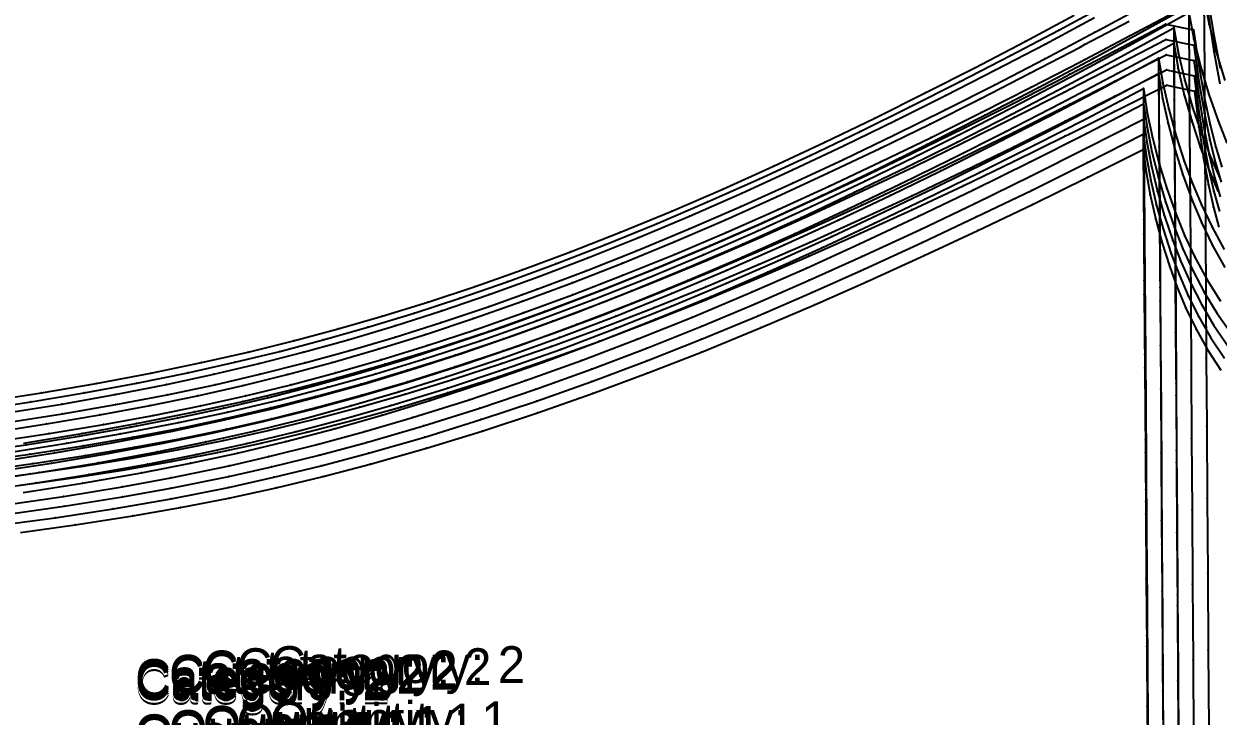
# Model space of a CAD drawing. Extents: x -2408 to 1029, y -526 to 2095.
# Drawn here: x -1262.1 to -938.1, y -124.4 to 63.3 of the extents above; entities that cross this region are included whole.
import ezdxf

# ---------------------------------------------------------------- set-up
doc = ezdxf.new("R2010")
doc.units = 0

# ---------------------------------------------------------------- blocks, each defined once
blk = doc.blocks.new(' -30')
at = {"layer": '1'}
blk.add_lwpolyline([(-676.024616, 34.856611), (-661.314608, 36.891858), (-647.73373, 39.013629), (-634.618693, 41.313902), (-622.054452, 43.773436), (-610.235324, 46.333426), (-597.778394, 49.290983), (-584.887961, 52.627896), (-572.395202, 56.125452), (-559.642552, 59.954086), (-545.987416, 64.330685), (-532.589774, 68.890903), (-518.615396, 73.918122), (-504.249876, 79.363666), (-489.991702, 85.034812), (-475.766604, 90.941433), (-461.660249, 97.023845), (-447.62343, 103.265755), (-433.69553, 109.618851), (-419.77388, 116.139322), (-405.932087, 122.801675), (-392.146842, 129.580763), (-390.802422, 130.251331), (-378.68246, 136.296392), (-364.514656, 143.430233), (-356.98101, 141.824617), (-355.813594, 132.158505), (-354.538157, 123.666169), (-353.201786, 116.346954), (-351.861105, 110.329195), (-350.407926, 104.948884)], dxfattribs=at)
at = {"layer": '14'}
blk.add_lwpolyline([(-675.471564, 22.118793), (-660.609476, 24.159982), (-645.002984, 26.59209), (-632.040361, 28.870024), (-618.994058, 31.429211), (-606.136099, 34.235833), (-593.3364, 37.308565), (-580.596146, 40.635717), (-565.388059, 44.947653), (-550.269397, 49.588903), (-535.242259, 54.539254), (-520.308726, 59.778498), (-505.470879, 65.286427), (-490.7308, 71.042832), (-474.568546, 77.664324), (-460.112135, 83.839427), (-446.026688, 90.057063), (-430.345265, 97.187455), (-415.793775, 103.983871), (-400.978791, 111.071587), (-385.918886, 118.450422), (-370.919876, 126.005058), (-370.919876, 126.005058), (-370.132305, 119.932578), (-369.008736, 113.665561), (-367.522874, 107.021066), (-365.852607, 100.79781), (-363.738332, 94.121499), (-361.694949, 88.56182), (-359.312063, 82.89658), (-356.565087, 77.207748), (-353.429419, 71.577262), (-349.88047, 66.087087)], dxfattribs=at)
at = {"layer": '2'}
for p in [(-364.514656, 143.430233), (-356.98101, 141.824617), (-370.919876, 126.005058), (-370.919876, 126.005058)]:
    blk.add_point(p, dxfattribs=at)
at = {"layer": '3'}
for p in [(-378.68246, 136.296392), (-390.802422, 130.251331), (-355.813594, 132.158505), (-392.146842, 129.580763), (-370.919876, 126.005058), (-354.538157, 123.666169), (-405.932087, 122.801675), (-370.132305, 119.932578), (-385.918886, 118.450422), (-419.77388, 116.139322), (-369.008736, 113.665561), (-353.201786, 116.346954), (-400.978791, 111.071587), (-351.861105, 110.329195), (-433.69553, 109.618851), (-367.522874, 107.021066), (-415.793775, 103.983871), (-447.62343, 103.265755), (-370.756079, 103.088818), (-365.852607, 100.79781), (-461.660249, 97.023845), (-430.345265, 97.187455), (-363.738332, 94.121499), (-475.766604, 90.941433), (-446.026688, 90.057063), (-361.694949, 88.56182), (-489.991702, 85.034812), (-370.638723, 86.669902), (-460.112135, 83.839427), (-359.312063, 82.89658), (-504.249876, 79.363666), (-474.568546, 77.664324), (-356.565087, 77.207748), (-518.615396, 73.918122), (-353.429419, 71.577262), (-532.589774, 68.890903), (-490.7308, 71.042832), (-505.470879, 65.286427), (-370.496264, 66.738919), (-545.987416, 64.330685), (-559.642552, 59.954086), (-520.308726, 59.778498), (-572.395202, 56.125452), (-584.887961, 52.627896), (-535.242259, 54.539254), (-597.778394, 49.290983), (-550.269397, 49.588903), (-610.235324, 46.333426), (-622.054452, 43.773436), (-565.388059, 44.947653), (-370.332467, 43.822679), (-647.73373, 39.013629), (-634.618693, 41.313902), (-580.596146, 40.635717), (-661.314608, 36.891858), (-593.3364, 37.308565), (-606.136099, 34.235833), (-618.994058, 31.429211), (-645.002984, 26.59209), (-632.040361, 28.870024), (-370.213274, 27.146873), (-660.609476, 24.159982), (-370.087388, 9.5345), (-369.955922, -8.858333)]:
    blk.add_point(p, dxfattribs=at)
at = {"layer": '4'}
for p in [(-390.802422, 130.251331), (-370.919876, 126.005058)]:
    blk.add_point(p, dxfattribs=at)
at = {"layer": '8'}
blk.add_lwpolyline([(-370.919876, 126.005058), (-370.756079, 103.088818), (-370.638723, 86.669902), (-370.496264, 66.738919), (-370.332467, 43.822679), (-370.213274, 27.146873), (-370.087388, 9.5345), (-369.955922, -8.858333), (-369.819995, -27.875516)], dxfattribs=at)
at = {"layer": '1'}
blk.add_text('Category: 2', height=10, dxfattribs=at).set_placement((-644.384551, -24.548169))
blk = doc.blocks.new(' -31')
at = {"layer": '1'}
blk.add_lwpolyline([(-688.241489, 35.351758), (-672.874118, 37.354307), (-658.468537, 39.464737), (-645.214121, 41.644479), (-632.510085, 43.973698), (-620.400673, 46.43457), (-608.301416, 49.144526), (-595.756809, 52.219389), (-583.534909, 55.471688), (-571.11932, 59.030402), (-558.278265, 62.97157), (-545.019892, 67.306577), (-531.588984, 71.960832), (-518.003416, 76.928326), (-503.539016, 82.494044), (-489.594421, 88.118787), (-475.309889, 94.128442), (-461.476315, 100.167717), (-447.343879, 106.527108), (-433.683553, 112.829695), (-419.677773, 119.462578), (-406.012484, 126.11227), (-392.135179, 133.010393), (-390.83889, 133.663855), (-378.611059, 139.827766), (-364.639015, 146.936512), (-357.084465, 145.364552), (-355.841744, 135.652981), (-354.486199, 127.056629), (-353.116739, 119.8533), (-351.757173, 113.92772), (-350.272996, 108.545644)], dxfattribs=at)
at = {"layer": '14'}
blk.add_lwpolyline([(-683.339155, 23.164388), (-666.059555, 25.49067), (-650.337391, 27.900912), (-634.66883, 30.630669), (-619.06957, 33.72281), (-606.807475, 36.444065), (-593.927928, 39.578198), (-581.10966, 42.970502), (-565.810232, 47.365252), (-550.602756, 52.09394), (-535.489224, 57.135943), (-520.471683, 62.470621), (-505.552179, 68.077333), (-490.732706, 73.935456), (-475.405904, 80.282053), (-460.859362, 86.555563), (-446.676638, 92.878075), (-430.877138, 100.134538), (-416.207626, 107.055986), (-401.264591, 114.278516), (-386.066335, 121.802178), (-370.919876, 129.51025), (-370.919876, 129.51025), (-370.072064, 123.31556), (-368.87779, 116.930465), (-367.308876, 110.168406), (-365.553172, 103.842255), (-363.338386, 97.063903), (-361.203538, 91.426568), (-358.719196, 85.689988), (-355.860612, 79.93868), (-352.603039, 74.25716), (-348.921728, 68.729945)], dxfattribs=at)
at = {"layer": '2'}
for p in [(-364.639015, 146.936512), (-357.084465, 145.364552), (-370.919876, 129.51025), (-370.919876, 129.51025)]:
    blk.add_point(p, dxfattribs=at)
at = {"layer": '3'}
for p in [(-378.611059, 139.827766), (-392.135179, 133.010393), (-390.83889, 133.663855), (-355.841744, 135.652981), (-370.919876, 129.51025), (-354.486199, 127.056629), (-406.012484, 126.11227), (-370.072064, 123.31556), (-386.066335, 121.802178), (-419.677773, 119.462578), (-368.87779, 116.930465), (-353.116739, 119.8533), (-401.264591, 114.278516), (-351.757173, 113.92772), (-433.683553, 112.829695), (-367.308876, 110.168406), (-416.207626, 107.055986), (-447.343879, 106.527108), (-370.756079, 106.405556), (-365.553172, 103.842255), (-461.476315, 100.167717), (-430.877138, 100.134538), (-475.309889, 94.128442), (-363.338386, 97.063903), (-446.676638, 92.878075), (-361.203538, 91.426568), (-489.594421, 88.118787), (-370.638723, 89.851615), (-460.859362, 86.555563), (-358.719196, 85.689988), (-503.539016, 82.494044), (-475.405904, 80.282053), (-355.860612, 79.93868), (-518.003416, 76.928326), (-531.588984, 71.960832), (-490.732706, 73.935456), (-352.603039, 74.25716), (-505.552179, 68.077333), (-370.496264, 69.75673), (-545.019892, 67.306577), (-558.278265, 62.97157), (-520.471683, 62.470621), (-571.11932, 59.030402), (-583.534909, 55.471688), (-535.489224, 57.135943), (-595.756809, 52.219389), (-550.602756, 52.09394), (-608.301416, 49.144526), (-620.400673, 46.43457), (-565.810232, 47.365252), (-370.332467, 46.652038), (-632.510085, 43.973698), (-581.10966, 42.970502), (-658.468537, 39.464737), (-645.214121, 41.644479), (-593.927928, 39.578198), (-672.874118, 37.354307), (-606.807475, 36.444065), (-619.06957, 33.72281), (-634.66883, 30.630669), (-370.213274, 29.839083), (-650.337391, 27.900912), (-666.059555, 25.49067), (-370.087387, 12.081875), (-369.955922, -6.462212), (-369.819994, -25.635782)]:
    blk.add_point(p, dxfattribs=at)
at = {"layer": '4'}
for p in [(-390.83889, 133.663855), (-370.919876, 129.51025)]:
    blk.add_point(p, dxfattribs=at)
at = {"layer": '8'}
blk.add_lwpolyline([(-370.919876, 129.51025), (-370.756079, 106.405556), (-370.638723, 89.851615), (-370.496264, 69.75673), (-370.332467, 46.652038), (-370.213274, 29.839083), (-370.087387, 12.081875), (-369.955922, -6.462212), (-369.819994, -25.635782), (-369.68072, -45.281497)], dxfattribs=at)
at = {"layer": '1'}
blk.add_text('Category: 2', height=10, dxfattribs=at).set_placement((-644.39712, -24.590238))
blk = doc.blocks.new(' -32')
at = {"layer": '1'}
blk.add_lwpolyline([(-687.061092, 37.519807), (-672.116943, 39.54803), (-657.91088, 41.705219), (-644.578628, 43.966261), (-631.801552, 46.375782), (-619.611718, 48.920751), (-607.446518, 51.716097), (-595.338465, 54.750814), (-583.040317, 58.088273), (-570.559604, 61.733393), (-557.652634, 65.76626), (-544.564452, 70.11707), (-530.828759, 74.953653), (-517.178206, 80.025327), (-503.017907, 85.55567), (-489.058726, 91.264393), (-475.015828, 97.249475), (-461.221683, 103.345133), (-447.333083, 109.66663), (-433.666013, 116.042641), (-419.712448, 122.723979), (-406.17957, 129.37934), (-392.453364, 136.272274), (-390.870285, 137.078514), (-378.679064, 143.287197), (-364.759598, 150.443287), (-357.185555, 148.904104), (-355.882199, 139.260729), (-354.477339, 130.713632), (-353.039532, 123.397508), (-351.587486, 117.262716), (-350.071792, 111.926151)], dxfattribs=at)
at = {"layer": '14'}
blk.add_lwpolyline([(-680.726148, 25.539978), (-663.656502, 27.958207), (-647.842614, 30.499035), (-634.70809, 32.865834), (-619.013128, 36.043738), (-607.476452, 38.647271), (-594.517205, 41.843171), (-581.621039, 45.301049), (-566.230527, 49.779142), (-550.934455, 54.59586), (-535.734816, 59.730128), (-520.633603, 65.16087), (-505.632757, 70.86703), (-490.734287, 76.827523), (-476.239158, 82.893471), (-461.603412, 89.26565), (-447.324221, 95.6935), (-431.407385, 103.076789), (-416.62043, 110.124162), (-401.549799, 117.482612), (-386.213562, 125.152409), (-370.919876, 133.015451), (-370.919876, 133.015451), (-370.012664, 126.711097), (-368.749598, 120.220198), (-367.100644, 113.352948), (-365.26326, 106.934887), (-362.953077, 100.065581), (-360.731972, 94.359212), (-358.152487, 88.55942), (-355.189828, 82.753037), (-351.819198, 77.026897), (-348.015802, 71.467831)], dxfattribs=at)
at = {"layer": '2'}
for p in [(-364.759598, 150.443287), (-357.185555, 148.904104), (-370.919876, 133.015451), (-370.919876, 133.015451)]:
    blk.add_point(p, dxfattribs=at)
at = {"layer": '3'}
for p in [(-378.679064, 143.287197), (-392.453364, 136.272274), (-390.870285, 137.078514), (-355.882199, 139.260729), (-370.919876, 133.015451), (-354.477339, 130.713632), (-406.17957, 129.37934), (-370.012664, 126.711097), (-386.213562, 125.152409), (-353.039532, 123.397508), (-419.712448, 122.723979), (-368.749598, 120.220198), (-401.549799, 117.482612), (-351.587486, 117.262716), (-433.666013, 116.042641), (-367.100644, 113.352948), (-447.333083, 109.66663), (-416.62043, 110.124162), (-370.756079, 109.722301), (-365.26326, 106.934887), (-461.221683, 103.345133), (-431.407385, 103.076789), (-475.015828, 97.249475), (-362.953077, 100.065581), (-447.324221, 95.6935), (-360.731972, 94.359212), (-489.058726, 91.264393), (-370.638723, 93.033338), (-461.603412, 89.26565), (-358.152487, 88.55942), (-503.017907, 85.55567), (-476.239158, 82.893471), (-355.189828, 82.753037), (-517.178206, 80.025327), (-530.828759, 74.953653), (-490.734287, 76.827523), (-351.819198, 77.026897), (-370.496264, 72.774551), (-544.564452, 70.11707), (-505.632757, 70.86703), (-557.652634, 65.76626), (-520.633603, 65.16087), (-570.559604, 61.733393), (-535.734816, 59.730128), (-583.040317, 58.088273), (-595.338465, 54.750814), (-550.934455, 54.59586), (-619.611718, 48.920751), (-607.446518, 51.716097), (-566.230527, 49.779142), (-370.332467, 49.481394), (-631.801552, 46.375782), (-644.578628, 43.966261), (-581.621039, 45.301049), (-672.116943, 39.54803), (-657.91088, 41.705219), (-594.517205, 41.843171), (-619.013128, 36.043738), (-607.476452, 38.647271), (-634.70809, 32.865834), (-370.213274, 32.531306), (-647.842614, 30.499035), (-663.656502, 27.958207), (-370.087387, 14.629262), (-369.955922, -4.066078), (-369.819994, -23.396054)]:
    blk.add_point(p, dxfattribs=at)
at = {"layer": '4'}
for p in [(-390.870285, 137.078514), (-370.919876, 133.015451)]:
    blk.add_point(p, dxfattribs=at)
at = {"layer": '8'}
blk.add_lwpolyline([(-370.919876, 133.015451), (-370.756079, 109.722301), (-370.638723, 93.033338), (-370.496264, 72.774551), (-370.332467, 49.481394), (-370.213274, 32.531306), (-370.087387, 14.629262), (-369.955922, -4.066078), (-369.819994, -23.396054), (-369.680719, -43.202007)], dxfattribs=at)
at = {"layer": '1'}
blk.add_text('Category: 2', height=10, dxfattribs=at).set_placement((-644.409082, -24.633162))
blk = doc.blocks.new(' -33')
at = {"layer": '1'}
blk.add_lwpolyline([(-688.058011, 39.409742), (-672.984152, 41.507452), (-658.502196, 43.759267), (-645.056283, 46.089461), (-632.170985, 48.566989), (-620.007763, 51.150111), (-607.741509, 54.014428), (-595.534549, 57.123302), (-583.230149, 60.514038), (-570.649944, 64.242368), (-557.641759, 68.365583), (-544.549955, 72.778648), (-531.202428, 77.538106), (-517.4466, 82.708618), (-503.095543, 88.379851), (-489.032884, 94.199712), (-474.8871, 100.300494), (-460.99375, 106.512616), (-446.964518, 112.973024), (-433.201537, 119.469382), (-419.543742, 126.084789), (-405.916761, 132.861154), (-392.393434, 139.725211), (-390.906105, 140.490484), (-378.96188, 146.636029), (-364.873428, 153.952684), (-357.281685, 152.447815), (-355.877421, 142.591462), (-354.387772, 133.932651), (-352.92332, 126.760614), (-351.45677, 120.743399), (-349.870425, 115.295784)], dxfattribs=at)
at = {"layer": '14'}
blk.add_lwpolyline([(-680.74212, 27.580925), (-663.876106, 30.042186), (-647.962978, 32.663981), (-634.747091, 35.100126), (-618.95668, 38.364669), (-608.14232, 40.845801), (-595.103506, 44.10397), (-582.129641, 47.627901), (-569.221834, 51.405151), (-553.821217, 56.254717), (-538.519217, 61.429652), (-523.317783, 66.908446), (-508.218813, 72.669604), (-493.224223, 78.691627), (-477.067449, 85.499), (-462.343587, 91.96999), (-447.968813, 98.503574), (-431.935518, 106.01436), (-417.03181, 113.188497), (-401.834179, 120.683918), (-386.360439, 128.501127), (-370.919876, 136.520653), (-370.919876, 136.520653), (-369.947965, 130.080859), (-368.608562, 123.459629), (-366.869608, 116.463157), (-364.939355, 109.932532), (-362.519619, 102.952273), (-360.198585, 97.162103), (-357.508017, 91.286058), (-354.422913, 85.413877), (-350.918266, 79.635286), (-346.969071, 74.040017)], dxfattribs=at)
at = {"layer": '2'}
for p in [(-364.873428, 153.952684), (-357.281685, 152.447815), (-370.919876, 136.520653), (-370.919876, 136.520653)]:
    blk.add_point(p, dxfattribs=at)
at = {"layer": '3'}
for p in [(-378.96188, 146.636029), (-355.877421, 142.591462), (-392.393434, 139.725211), (-390.906105, 140.490484), (-370.919876, 136.520653), (-405.916761, 132.861154), (-354.387772, 133.932651), (-369.947965, 130.080859), (-386.360439, 128.501127), (-352.92332, 126.760614), (-419.543742, 126.084789), (-368.608562, 123.459629), (-401.834179, 120.683918), (-351.45677, 120.743399), (-433.201537, 119.469382), (-366.869608, 116.463157), (-446.964518, 112.973024), (-417.03181, 113.188497), (-370.756079, 113.03905), (-364.939355, 109.932532), (-460.99375, 106.512616), (-431.935518, 106.01436), (-362.519619, 102.952273), (-474.8871, 100.300494), (-447.968813, 98.503574), (-489.032884, 94.199712), (-370.638723, 96.215062), (-360.198585, 97.162103), (-462.343587, 91.96999), (-357.508017, 91.286058), (-503.095543, 88.379851), (-477.067449, 85.499), (-354.422913, 85.413877), (-517.4466, 82.708618), (-493.224223, 78.691627), (-350.918266, 79.635286), (-531.202428, 77.538106), (-370.496264, 75.792367), (-544.549955, 72.778648), (-508.218813, 72.669604), (-557.641759, 68.365583), (-523.317783, 66.908446), (-570.649944, 64.242368), (-583.230149, 60.514038), (-538.519217, 61.429652), (-595.534549, 57.123302), (-553.821217, 56.254717), (-607.741509, 54.014428), (-370.332467, 52.310766), (-620.007763, 51.150111), (-569.221834, 51.405151), (-645.056283, 46.089461), (-632.170985, 48.566989), (-582.129641, 47.627901), (-658.502196, 43.759267), (-595.103506, 44.10397), (-672.984152, 41.507452), (-608.14232, 40.845801), (-618.95668, 38.364669), (-647.962978, 32.663981), (-634.747091, 35.100126), (-370.213274, 35.223545), (-663.876106, 30.042186), (-370.087388, 17.176667), (-369.955922, -1.669943), (-369.819994, -21.156306)]:
    blk.add_point(p, dxfattribs=at)
at = {"layer": '4'}
for p in [(-390.906105, 140.490484), (-370.919876, 136.520653)]:
    blk.add_point(p, dxfattribs=at)
at = {"layer": '8'}
blk.add_lwpolyline([(-370.919876, 136.520653), (-370.756079, 113.03905), (-370.638723, 96.215062), (-370.496264, 75.792367), (-370.332467, 52.310766), (-370.213274, 35.223545), (-370.087388, 17.176667), (-369.955922, -1.669943), (-369.819994, -21.156306), (-369.680719, -41.122498)], dxfattribs=at)
at = {"layer": '1'}
for s, p in [('Category: 2', (-644.419332, -24.670074)), ('Quantity: 1', (-644.419332, -39.670074))]:
    blk.add_text(s, height=10, dxfattribs=at).set_placement(p)
blk = doc.blocks.new(' -34')
at = {"layer": '1'}
blk.add_lwpolyline([(-689.061283, 41.291958), (-674.105752, 43.422285), (-659.62922, 45.71826), (-645.777713, 48.161941), (-632.879312, 50.683046), (-620.526528, 53.34566), (-608.559507, 56.178183), (-596.322923, 59.334018), (-583.664313, 62.868079), (-570.968438, 66.680441), (-557.973808, 70.851188), (-544.579684, 75.423785), (-531.136709, 80.281024), (-517.437705, 85.496865), (-503.358029, 91.127086), (-489.259223, 97.026766), (-475.359296, 103.084513), (-461.251953, 109.458036), (-447.505071, 115.855713), (-433.589012, 122.491352), (-419.515113, 129.376464), (-406.287612, 136.019324), (-392.345661, 143.168329), (-390.926094, 143.90667), (-378.723521, 150.253435), (-364.980469, 157.468653), (-357.375031, 155.99617), (-355.926032, 146.275756), (-354.357518, 137.481274), (-352.833739, 130.24567), (-351.29973, 124.126287), (-349.698151, 118.764082)], dxfattribs=at)
at = {"layer": '14'}
blk.add_lwpolyline([(-674.795507, 30.484158), (-658.751686, 32.99127), (-642.75822, 35.800843), (-629.481244, 38.407265), (-616.708335, 41.181575), (-603.550495, 44.334539), (-590.458868, 47.764701), (-577.43449, 51.459374), (-564.478472, 55.405854), (-549.022958, 60.456148), (-533.669256, 65.828829), (-518.41922, 71.501959), (-503.274723, 77.453593), (-488.237584, 83.661805), (-472.930461, 90.271615), (-458.208238, 96.881158), (-443.902586, 103.511585), (-430.238781, 110.016357), (-415.409392, 117.250966), (-400.365549, 124.76696), (-386.507069, 131.848329), (-370.919876, 140.025854), (-370.919876, 140.025854), (-369.884149, 133.463221), (-368.470373, 126.723981), (-366.644495, 119.610702), (-364.625197, 112.978538), (-362.101102, 105.89844), (-359.685416, 100.033105), (-356.890165, 94.088954), (-353.690237, 88.158366), (-350.060528, 82.333735)], dxfattribs=at)
at = {"layer": '2'}
for p in [(-364.980469, 157.468653), (-357.375031, 155.99617), (-370.919876, 140.025854), (-370.919876, 140.025854)]:
    blk.add_point(p, dxfattribs=at)
at = {"layer": '3'}
for p in [(-378.723521, 150.253435), (-355.926032, 146.275756), (-392.345661, 143.168329), (-390.926094, 143.90667), (-370.919876, 140.025854), (-354.357518, 137.481274), (-406.287612, 136.019324), (-369.884149, 133.463221), (-386.507069, 131.848329), (-352.833739, 130.24567), (-419.515113, 129.376464), (-368.470373, 126.723981), (-400.365549, 124.76696), (-351.29973, 124.126287), (-433.589012, 122.491352), (-415.409392, 117.250966), (-366.644495, 119.610702), (-447.505071, 115.855713), (-370.756079, 116.355794), (-364.625197, 112.978538), (-461.251953, 109.458036), (-430.238781, 110.016357), (-362.101102, 105.89844), (-475.359296, 103.084513), (-443.902586, 103.511585), (-370.638723, 99.396786), (-359.685416, 100.033105), (-489.259223, 97.026766), (-458.208238, 96.881158), (-356.890165, 94.088954), (-503.358029, 91.127086), (-472.930461, 90.271615), (-353.690237, 88.158366), (-517.437705, 85.496865), (-488.237584, 83.661805), (-531.136709, 80.281024), (-370.496264, 78.810182), (-544.579684, 75.423785), (-503.274723, 77.453593), (-518.41922, 71.501959), (-557.973808, 70.851188), (-570.968438, 66.680441), (-533.669256, 65.828829), (-583.664313, 62.868079), (-596.322923, 59.334018), (-549.022958, 60.456148), (-608.559507, 56.178183), (-564.478472, 55.405854), (-370.332467, 55.140123), (-620.526528, 53.34566), (-632.879312, 50.683046), (-577.43449, 51.459374), (-659.62922, 45.71826), (-645.777713, 48.161941), (-590.458868, 47.764701), (-674.105752, 43.422285), (-603.550495, 44.334539), (-616.708335, 41.181575), (-642.75822, 35.800843), (-629.481244, 38.407265), (-370.213274, 37.915768), (-658.751686, 32.99127), (-370.087388, 19.724055), (-369.955922, 0.726193), (-369.819994, -18.916558)]:
    blk.add_point(p, dxfattribs=at)
at = {"layer": '4'}
for p in [(-390.926094, 143.90667), (-370.919876, 140.025854)]:
    blk.add_point(p, dxfattribs=at)
at = {"layer": '8'}
blk.add_lwpolyline([(-370.919876, 140.025854), (-370.756079, 116.355794), (-370.638723, 99.396786), (-370.496264, 78.810182), (-370.332467, 55.140123), (-370.213274, 37.915768), (-370.087388, 19.724055), (-369.955922, 0.726193), (-369.819994, -18.916558), (-369.68072, -39.042988)], dxfattribs=at)
at = {"layer": '1'}
for s, p in [('Category: 2', (-644.430513, -24.70312)), ('Quantity: 1', (-644.430513, -39.70312))]:
    blk.add_text(s, height=10, dxfattribs=at).set_placement(p)
blk = doc.blocks.new(' -35')
at = {"layer": '1'}
for points in [[(-686.941813, 43.601738), (-671.865551, 45.850678), (-657.130644, 48.297054), (-643.688057, 50.768291), (-630.808531, 53.380863), (-618.597528, 56.107448), (-606.343089, 59.106725), (-594.150498, 62.350238), (-581.865899, 65.87505), (-569.305157, 69.739492), (-556.319261, 74.001766), (-543.263134, 78.549689), (-529.942888, 83.449916), (-516.217333, 88.7648), (-502.209445, 94.456726), (-488.179553, 100.416713), (-474.144754, 106.622948), (-460.28628, 112.970342), (-446.333704, 119.546646), (-432.60707, 126.174757), (-419.04123, 132.89374), (-405.452447, 139.799506), (-392.117332, 146.712859), (-390.960236, 147.320728), (-378.76651, 153.726704), (-365.090904, 160.976944)], [(-357.468872, 159.538155), (-355.912966, 149.594261), (-354.269004, 140.746066)]]:
    blk.add_lwpolyline(points, dxfattribs=at)
at = {"layer": '14'}
blk.add_lwpolyline([(-694.02828, 29.812778), (-675.383928, 32.46391), (-661.088222, 34.736757), (-645.188805, 37.54849), (-631.98864, 40.146953), (-618.253106, 43.141924), (-605.175108, 46.295802), (-592.163526, 49.724858), (-579.219302, 53.416632), (-563.77658, 58.175978), (-548.434041, 63.274114), (-533.193411, 68.689485), (-518.056413, 74.400537), (-503.024772, 80.385715), (-488.100212, 86.623464), (-474.195772, 92.686575), (-459.557823, 99.31077), (-445.309824, 105.967816), (-431.671956, 112.51318), (-416.825997, 119.815463), (-401.69156, 127.439487), (-386.286586, 135.38551), (-370.919876, 143.531055), (-370.919876, 143.531055), (-369.819187, 136.845427), (-368.329869, 129.988249), (-366.415843, 122.758463), (-364.306365, 116.025239), (-361.676709, 108.846065), (-359.165385, 102.906408), (-356.264455, 96.895232), (-352.948725, 90.907598)], dxfattribs=at)
at = {"layer": '2'}
blk.add_point((-370.919876, 143.531055), dxfattribs=at)
blk.add_point((-370.919876, 143.531055), dxfattribs=at)
at = {"layer": '3'}
for p in [(-378.76651, 153.726704), (-355.912966, 149.594261), (-392.117332, 146.712859), (-390.960236, 147.320728), (-370.919876, 143.531055), (-405.452447, 139.799506), (-369.819187, 136.845427), (-419.04123, 132.89374), (-386.286586, 135.38551), (-368.329869, 129.988249), (-401.69156, 127.439487), (-432.60707, 126.174757), (-366.415843, 122.758463), (-446.333704, 119.546646), (-416.825997, 119.815463), (-370.756079, 119.672544), (-364.306365, 116.025239), (-460.28628, 112.970342), (-431.671956, 112.51318), (-361.676709, 108.846065), (-474.144754, 106.622948), (-445.309824, 105.967816), (-370.638723, 102.57851), (-359.165385, 102.906408), (-488.179553, 100.416713), (-459.557823, 99.31077), (-502.209445, 94.456726), (-356.264455, 96.895232), (-474.195772, 92.686575), (-516.217333, 88.7648), (-488.100212, 86.623464), (-529.942888, 83.449916), (-370.496264, 81.828005), (-543.263134, 78.549689), (-503.024772, 80.385715), (-556.319261, 74.001766), (-518.056413, 74.400537), (-569.305157, 69.739492), (-533.193411, 68.689485), (-581.865899, 65.87505), (-594.150498, 62.350238), (-548.434041, 63.274114), (-606.343089, 59.106725), (-618.597528, 56.107448), (-563.77658, 58.175978), (-370.332467, 57.969495), (-630.808531, 53.380863), (-579.219302, 53.416632), (-643.688057, 50.768291), (-592.163526, 49.724858), (-671.865551, 45.850678), (-657.130644, 48.297054), (-605.175108, 46.295802), (-618.253106, 43.141924), (-631.98864, 40.146953), (-370.213274, 40.607992), (-645.188805, 37.54849), (-675.383928, 32.46391), (-661.088222, 34.736757), (-370.087388, 22.271444), (-369.955922, 3.122329), (-369.819994, -16.676809)]:
    blk.add_point(p, dxfattribs=at)
at = {"layer": '4'}
for p in [(-390.960236, 147.320728), (-370.919876, 143.531055)]:
    blk.add_point(p, dxfattribs=at)
at = {"layer": '8'}
blk.add_lwpolyline([(-370.919876, 143.531055), (-370.756079, 119.672544), (-370.638723, 102.57851), (-370.496264, 81.828005), (-370.332467, 57.969495), (-370.213274, 40.607992), (-370.087388, 22.271444), (-369.955922, 3.122329), (-369.819994, -16.676809), (-369.680719, -36.963495)], dxfattribs=at)
at = {"layer": '1'}
for s, p in [('Category: 2', (-639.360597, -24.736837)), ('Quantity: 1', (-639.360597, -39.736837))]:
    blk.add_text(s, height=10, dxfattribs=at).set_placement(p)
blk = doc.blocks.new(' -36')
at = {"layer": '1'}
for points in [[(-687.53168, 45.539962), (-672.577526, 47.823738), (-658.109437, 50.274977), (-644.503984, 52.820949), (-631.617099, 55.475503), (-619.277974, 58.266585), (-607.323256, 61.225881), (-595.105699, 64.51081), (-582.469311, 68.177957), (-569.797773, 72.122623), (-556.830461, 76.427339), (-543.466717, 81.136803), (-530.056785, 86.130274), (-516.393139, 91.484118), (-502.351802, 97.255059), (-488.464219, 103.219376), (-474.604413, 109.410967), (-460.554517, 115.911572), (-446.393485, 122.658199), (-433.005288, 129.189794), (-419.339839, 136.022211), (-405.833662, 142.950939), (-392.245206, 150.065821), (-390.989456, 150.732384), (-378.938937, 157.128914)], [(-357.565651, 163.081093), (-355.962648, 153.25609), (-354.249564, 144.340943)]]:
    blk.add_lwpolyline(points, dxfattribs=at)
at = {"layer": '14'}
blk.add_lwpolyline([(-691.445156, 32.156361), (-674.659417, 34.643384), (-658.618954, 37.291733), (-642.631277, 40.239295), (-629.361259, 42.959054), (-616.339856, 45.903108), (-603.194802, 49.173805), (-590.118263, 52.721145), (-577.1112, 56.532401), (-564.174593, 60.59484), (-548.744982, 65.78342), (-533.419826, 71.293401), (-518.200822, 77.102777), (-503.08961, 83.189565), (-488.087851, 89.531772), (-472.528164, 96.408935), (-457.85029, 103.151155), (-443.592725, 109.908076), (-429.978973, 116.531658), (-415.208119, 123.893163), (-400.227883, 131.535832), (-386.431792, 138.732045), (-370.919876, 147.036257), (-370.919876, 147.036257), (-369.753093, 140.2275), (-368.187085, 133.252479), (-366.183708, 125.906491), (-363.982942, 119.072709), (-361.83905, 113.277054), (-359.327094, 107.295201), (-356.421811, 101.224918), (-353.097934, 95.163975)], dxfattribs=at)
at = {"layer": '2'}
blk.add_point((-370.919876, 147.036257), dxfattribs=at)
blk.add_point((-370.919876, 147.036257), dxfattribs=at)
at = {"layer": '3'}
for p in [(-355.962648, 153.25609), (-392.245206, 150.065821), (-390.989456, 150.732384), (-370.919876, 147.036257), (-405.833662, 142.950939), (-369.753093, 140.2275), (-386.431792, 138.732045), (-419.339839, 136.022211), (-368.187085, 133.252479), (-400.227883, 131.535832), (-433.005288, 129.189794), (-415.208119, 123.893163), (-366.183708, 125.906491), (-446.393485, 122.658199), (-370.756079, 122.989288), (-363.982942, 119.072709), (-460.554517, 115.911572), (-429.978973, 116.531658), (-361.83905, 113.277054), (-474.604413, 109.410967), (-443.592725, 109.908076), (-359.327094, 107.295201), (-370.638723, 105.760234), (-488.464219, 103.219376), (-457.85029, 103.151155), (-356.421811, 101.224918), (-502.351802, 97.255059), (-472.528164, 96.408935), (-516.393139, 91.484118), (-488.087851, 89.531772), (-530.056785, 86.130274), (-370.496264, 84.845821), (-543.466717, 81.136803), (-503.08961, 83.189565), (-556.830461, 76.427339), (-518.200822, 77.102777), (-569.797773, 72.122623), (-533.419826, 71.293401), (-582.469311, 68.177957), (-370.389204, 69.128442), (-548.744982, 65.78342), (-595.105699, 64.51081), (-607.323256, 61.225881), (-564.174593, 60.59484), (-631.617099, 55.475503), (-619.277974, 58.266585), (-577.1112, 56.532401), (-644.503984, 52.820949), (-590.118263, 52.721145), (-370.273777, 52.182625), (-658.109437, 50.274977), (-603.194802, 49.173805), (-672.577526, 47.823738), (-616.339856, 45.903108), (-629.361259, 42.959054), (-642.631277, 40.239295), (-658.618954, 37.291733), (-674.659417, 34.643384), (-370.151098, 34.172133), (-370.022282, 15.260775), (-369.888447, -4.387637), (-369.750706, -24.609345)]:
    blk.add_point(p, dxfattribs=at)
at = {"layer": '4'}
for p in [(-390.989456, 150.732384), (-370.919876, 147.036257)]:
    blk.add_point(p, dxfattribs=at)
at = {"layer": '8'}
blk.add_lwpolyline([(-370.919876, 147.036257), (-370.756079, 122.989288), (-370.638723, 105.760234), (-370.496264, 84.845821), (-370.389204, 69.128442), (-370.273777, 52.182625), (-370.151098, 34.172133), (-370.022282, 15.260775), (-369.888447, -4.387637), (-369.750706, -24.609345), (-369.610175, -45.240538)], dxfattribs=at)
at = {"layer": '1'}
for s, p in [('Category: 2', (-639.370332, -24.784886)), ('Quantity: 1', (-639.370332, -39.784886))]:
    blk.add_text(s, height=10, dxfattribs=at).set_placement(p)
blk = doc.blocks.new(' -37')
at = {"layer": '1'}
blk.add_lwpolyline([(-687.445294, 47.5716), (-672.36694, 49.944403), (-657.899631, 52.466268), (-643.941466, 55.145758), (-631.065157, 57.863052), (-618.852529, 60.688205), (-606.604976, 63.786081), (-594.421577, 67.129478), (-582.155924, 70.753317), (-569.608598, 74.721369), (-556.638725, 79.091035), (-543.609695, 83.744251), (-530.310116, 88.75569), (-516.607996, 94.185668), (-502.331875, 100.120587), (-488.332083, 106.203533), (-474.350024, 112.523277), (-460.524847, 118.992235), (-446.642038, 125.674777), (-432.95099, 132.423475), (-419.469943, 139.235933), (-405.91854, 146.26023), (-392.29795, 153.46377), (-391.020889, 154.148273), (-378.974385, 160.605121)], dxfattribs=at)
at = {"layer": '14'}
blk.add_lwpolyline([(-693.992253, 33.790907), (-675.348821, 36.601963), (-660.95436, 39.017042), (-645.060496, 41.966041), (-631.866959, 44.677122), (-617.881613, 47.850626), (-604.816218, 51.121342), (-591.81948, 54.666696), (-578.892306, 58.474181), (-563.472778, 63.371566), (-548.156235, 68.606807), (-532.944208, 74.158296), (-517.838233, 80.004428), (-502.839843, 86.123595), (-487.950571, 92.494191), (-473.788275, 98.813917), (-459.194112, 105.570135), (-444.993756, 112.35322), (-431.40565, 119.017183), (-416.618106, 126.446486), (-401.547538, 134.197878), (-386.212032, 142.271356), (-370.919876, 150.541458), (-370.919876, 150.541458), (-369.6859, 143.609464), (-368.042086, 136.516706), (-365.948199, 129.054855), (-363.655078, 122.121026), (-361.426145, 116.246887), (-358.819179, 110.1909)], dxfattribs=at)
at = {"layer": '2'}
blk.add_point((-370.919876, 150.541458), dxfattribs=at)
blk.add_point((-370.919876, 150.541458), dxfattribs=at)
at = {"layer": '3'}
for p in [(-392.29795, 153.46377), (-391.020889, 154.148273), (-370.919876, 150.541458), (-405.91854, 146.26023), (-369.6859, 143.609464), (-386.212032, 142.271356), (-419.469943, 139.235933), (-368.042086, 136.516706), (-401.547538, 134.197878), (-432.95099, 132.423475), (-416.618106, 126.446486), (-365.948199, 129.054855), (-446.642038, 125.674777), (-370.756079, 126.306033), (-363.655078, 122.121026), (-460.524847, 118.992235), (-431.40565, 119.017183), (-361.426145, 116.246887), (-474.350024, 112.523277), (-444.993756, 112.35322), (-370.638723, 108.941959), (-488.332083, 106.203533), (-459.194112, 105.570135), (-502.331875, 100.120587), (-473.788275, 98.813917), (-516.607996, 94.185668), (-487.950571, 92.494191), (-530.310116, 88.75569), (-370.496264, 87.863638), (-502.839843, 86.123595), (-543.609695, 83.744251), (-556.638725, 79.091035), (-517.838233, 80.004428), (-569.608598, 74.721369), (-532.944208, 74.158296), (-370.389204, 72.023092), (-582.155924, 70.753317), (-548.156235, 68.606807), (-594.421577, 67.129478), (-606.604976, 63.786081), (-563.472778, 63.371566), (-618.852529, 60.688205), (-578.892306, 58.474181), (-643.941466, 55.145758), (-631.065157, 57.863052), (-657.899631, 52.466268), (-591.81948, 54.666696), (-370.273777, 54.944459), (-672.36694, 49.944403), (-604.816218, 51.121342), (-617.881613, 47.850626), (-631.866959, 44.677122), (-660.95436, 39.017042), (-645.060496, 41.966041), (-675.348821, 36.601963), (-370.151098, 36.792823), (-370.022282, 17.733261), (-369.888447, -2.069131), (-369.750706, -22.449312)]:
    blk.add_point(p, dxfattribs=at)
at = {"layer": '4'}
for p in [(-391.020889, 154.148273), (-370.919876, 150.541458)]:
    blk.add_point(p, dxfattribs=at)
at = {"layer": '8'}
blk.add_lwpolyline([(-370.919876, 150.541458), (-370.756079, 126.306033), (-370.638723, 108.941959), (-370.496264, 87.863638), (-370.389204, 72.023092), (-370.273777, 54.944459), (-370.151098, 36.792823), (-370.022282, 17.733261), (-369.888447, -2.069131), (-369.750706, -22.449312), (-369.610176, -43.242187)], dxfattribs=at)
at = {"layer": '1'}
for s, p in [('Category: 2', (-634.30037, -24.82617)), ('Quantity: 1', (-634.30037, -39.82617))]:
    blk.add_text(s, height=10, dxfattribs=at).set_placement(p)
blk = doc.blocks.new(' -38')
at = {"layer": '1'}
blk.add_lwpolyline([(-687.485629, 49.587835), (-672.528161, 52.002884), (-658.072413, 54.583094), (-644.204845, 57.303424), (-631.332616, 60.07099), (-619.009432, 62.968941), (-607.050524, 66.038045), (-594.853601, 69.430673), (-582.240802, 73.209424), (-569.575428, 77.271867), (-556.636652, 81.690148), (-543.30444, 86.516195), (-529.907946, 91.63437), (-516.280847, 97.107218), (-502.279106, 103.000019), (-488.121202, 109.22404), (-474.30606, 115.539277), (-460.305279, 122.163189), (-446.192562, 129.034496), (-432.867303, 135.675273), (-419.279339, 142.612042), (-405.822398, 149.658008), (-392.389048, 156.834439)], dxfattribs=at)
at = {"layer": '14'}
blk.add_lwpolyline([(-691.408612, 36.155513), (-674.521169, 38.804732), (-658.484773, 41.593708), (-642.503452, 44.678669), (-629.24087, 47.511261), (-615.966383, 50.630384), (-602.83469, 54.018376), (-589.773809, 57.682424), (-576.784589, 61.609774), (-563.867861, 65.787677), (-548.464728, 71.11391), (-533.168681, 76.760527), (-517.981205, 82.705478), (-502.903767, 88.926724), (-487.937851, 95.402213), (-472.121408, 102.554079), (-457.488519, 109.428136), (-443.279669, 116.310622), (-429.716559, 123.05205), (-415.004874, 130.539318), (-400.088917, 138.307408), (-386.355822, 145.617241), (-370.919876, 154.04665), (-370.919876, 154.04665), (-369.61762, 146.99133), (-367.894906, 139.780968), (-365.70937, 132.20359), (-363.322848, 125.17023), (-361.008004, 119.218218), (-358.305137, 113.088896)], dxfattribs=at)
at = {"layer": '2'}
blk.add_point((-370.919876, 154.04665), dxfattribs=at)
blk.add_point((-370.919876, 154.04665), dxfattribs=at)
at = {"layer": '3'}
for p in [(-370.919876, 154.04665), (-405.822398, 149.658008), (-369.61762, 146.99133), (-419.279339, 142.612042), (-386.355822, 145.617241), (-367.894906, 139.780968), (-400.088917, 138.307408), (-432.867303, 135.675273), (-370.788969, 134.526957), (-415.004874, 130.539318), (-365.70937, 132.20359), (-446.192562, 129.034496), (-363.322848, 125.17023), (-460.305279, 122.163189), (-429.716559, 123.05205), (-361.008004, 119.218218), (-474.30606, 115.539277), (-443.279669, 116.310622), (-370.638723, 112.123673), (-488.121202, 109.22404), (-457.488519, 109.428136), (-502.279106, 103.000019), (-472.121408, 102.554079), (-516.280847, 97.107218), (-487.937851, 95.402213), (-529.907946, 91.63437), (-370.496264, 90.881451), (-502.903767, 88.926724), (-543.30444, 86.516195), (-556.636652, 81.690148), (-517.981205, 82.705478), (-569.575428, 77.271867), (-533.168681, 76.760527), (-370.389204, 74.917717), (-582.240802, 73.209424), (-594.853601, 69.430673), (-548.464728, 71.11391), (-607.050524, 66.038045), (-563.867861, 65.787677), (-619.009432, 62.968941), (-576.784589, 61.609774), (-631.332616, 60.07099), (-644.204845, 57.303424), (-589.773809, 57.682424), (-370.273777, 57.706283), (-672.528161, 52.002884), (-658.072413, 54.583094), (-602.83469, 54.018376), (-615.966383, 50.630384), (-629.24087, 47.511261), (-642.503452, 44.678669), (-658.484773, 41.593708), (-370.151098, 39.413502), (-674.521169, 38.804732), (-370.022282, 20.205736), (-369.888446, 0.249345), (-369.750706, -20.289309)]:
    blk.add_point(p, dxfattribs=at)
at = {"layer": '4'}
blk.add_point((-370.919876, 154.04665), dxfattribs=at)
at = {"layer": '8'}
blk.add_lwpolyline([(-370.919876, 154.04665), (-370.788969, 134.526957), (-370.638723, 112.123673), (-370.496264, 90.881451), (-370.389204, 74.917717), (-370.273777, 57.706283), (-370.151098, 39.413502), (-370.022282, 20.205736), (-369.888446, 0.249345), (-369.750706, -20.289309), (-369.610175, -41.243866)], dxfattribs=at)
at = {"layer": '1'}
for s, p in [('Category: 2', (-634.309442, -24.866482)), ('Quantity: 1', (-634.309442, -39.866482))]:
    blk.add_text(s, height=10, dxfattribs=at).set_placement(p)
blk = doc.blocks.new(' -39')
at = {"layer": '1'}
blk.add_lwpolyline([(-696.187057, 50.308561), (-685.042754, 51.996229), (-670.625115, 54.422237), (-656.273792, 57.080255), (-642.495455, 59.87623), (-629.719619, 62.710765), (-617.49041, 65.671783), (-605.711612, 68.775387), (-593.609315, 72.221268), (-581.095319, 76.050833), (-568.672341, 80.112641), (-555.835565, 84.572954), (-542.608987, 89.438203), (-529.349111, 94.579441), (-515.365953, 100.276975), (-501.479192, 106.205136), (-487.362771, 112.494928), (-473.661881, 118.838327), (-460.121355, 125.319469), (-446.57365, 131.984052), (-433.121987, 138.753387), (-419.255768, 145.903604), (-406.205965, 152.80574), (-392.475548, 160.213827)], dxfattribs=at)
at = {"layer": '14'}
for points in [[(-693.955538, 37.769657), (-675.313736, 40.740006), (-660.818973, 43.29894), (-644.931248, 46.384607), (-631.744803, 49.207804), (-617.505153, 52.565139), (-604.452884, 55.952263), (-591.471546, 59.613449), (-578.561936, 63.53616), (-563.166186, 68.57098), (-547.876191, 73.942693), (-532.693275, 79.629653), (-517.61882, 85.610188), (-502.654154, 91.862652), (-487.80062, 98.365388), (-473.37632, 104.949161), (-458.826567, 111.836572), (-444.674454, 118.744789), (-431.136699, 125.52639), (-416.408217, 133.081577), (-401.402171, 140.959091), (-386.136804, 149.158663), (-370.919876, 157.551851)], [(-370.919876, 157.551851), (-369.548277, 150.373137), (-367.745592, 143.045313), (-365.467298, 135.352772), (-362.986364, 128.220411), (-360.584764, 122.191131)]]:
    blk.add_lwpolyline(points, dxfattribs=at)
at = {"layer": '3'}
for p in [(-406.205965, 152.80574), (-386.136804, 149.158663), (-369.548277, 150.373137), (-419.255768, 145.903604), (-367.745592, 143.045313), (-401.402171, 140.959091), (-433.121987, 138.753387), (-370.788969, 137.881542), (-416.408217, 133.081577), (-365.467298, 135.352772), (-446.57365, 131.984052), (-362.986364, 128.220411), (-460.121355, 125.319469), (-431.136699, 125.52639), (-473.661881, 118.838327), (-444.674454, 118.744789), (-370.638723, 115.305392), (-487.362771, 112.494928), (-458.826567, 111.836572), (-501.479192, 106.205136), (-473.37632, 104.949161), (-515.365953, 100.276975), (-487.80062, 98.365388), (-529.349111, 94.579441), (-502.654154, 91.862652), (-370.496264, 93.899268), (-542.608987, 89.438203), (-555.835565, 84.572954), (-517.61882, 85.610188), (-568.672341, 80.112641), (-532.693275, 79.629653), (-370.389204, 77.812368), (-581.095319, 76.050833), (-593.609315, 72.221268), (-547.876191, 73.942693), (-605.711612, 68.775387), (-563.166186, 68.57098), (-617.49041, 65.671783), (-629.719619, 62.710765), (-578.561936, 63.53616), (-642.495455, 59.87623), (-591.471546, 59.613449), (-370.273777, 60.468118), (-656.273792, 57.080255), (-604.452884, 55.952263), (-685.042754, 51.996229), (-670.625115, 54.422237), (-617.505153, 52.565139), (-631.744803, 49.207804), (-644.931248, 46.384607), (-660.818973, 43.29894), (-675.313736, 40.740006), (-370.151098, 42.034193), (-370.022282, 22.678223), (-369.888447, 2.567852), (-369.750706, -18.129275)]:
    blk.add_point(p, dxfattribs=at)
at = {"layer": '8'}
blk.add_lwpolyline([(-370.919876, 157.551851), (-370.788969, 137.881542), (-370.638723, 115.305392), (-370.496264, 93.899268), (-370.389204, 77.812368), (-370.273777, 60.468118), (-370.151098, 42.034193), (-370.022282, 22.678223), (-369.888447, 2.567852), (-369.750706, -18.129275), (-369.610175, -39.245532)], dxfattribs=at)
at = {"layer": '1'}
for s, p in [('Category: 2', (-629.238043, -24.863681)), ('Quantity: 1', (-629.238043, -39.863681))]:
    blk.add_text(s, height=10, dxfattribs=at).set_placement(p)
blk = doc.blocks.new(' -40')
at = {"layer": '1'}
blk.add_lwpolyline([(-696.187057, 52.290759), (-686.222374, 53.830367), (-671.373245, 56.382049), (-656.561826, 59.185168), (-642.823283, 62.023551), (-630.152282, 64.87797), (-617.844131, 67.9028), (-605.798884, 71.126211), (-593.819073, 74.587699), (-581.434216, 78.427537), (-568.611081, 82.675494), (-555.869436, 87.161647), (-542.718407, 92.058779), (-529.176788, 97.373681), (-515.24824, 103.11873), (-501.400655, 109.099796), (-487.663752, 115.286758), (-473.753368, 121.793965), (-460.190795, 128.35328), (-446.496997, 135.159054), (-433.067794, 141.98775), (-419.376648, 149.12027), (-406.088069, 156.218132)], dxfattribs=at)
at = {"layer": '14'}
for points in [[(-691.170276, 40.186537), (-675.296249, 42.809026), (-660.48388, 45.490985), (-644.700191, 48.629051), (-631.600924, 51.492252), (-618.561622, 54.611148), (-606.037666, 57.885365), (-593.135802, 61.543829), (-580.305746, 65.461994), (-565.005423, 70.489276), (-549.810726, 75.851533), (-534.7229, 81.527485), (-519.743136, 87.49587), (-504.872677, 93.735409), (-490.112768, 100.224819), (-474.598311, 107.348452), (-460.134152, 114.247584), (-446.042439, 121.179402), (-430.35535, 129.113955), (-415.799736, 136.664406), (-400.981634, 144.527116), (-385.919649, 152.701324), (-370.919876, 161.057053)], [(-370.919876, 161.057053), (-369.477898, 153.754893), (-367.594202, 146.309766), (-365.222079, 138.50243)]]:
    blk.add_lwpolyline(points, dxfattribs=at)
at = {"layer": '3'}
for p in [(-385.919649, 152.701324), (-369.477898, 153.754893), (-419.376648, 149.12027), (-367.594202, 146.309766), (-400.981634, 144.527116), (-433.067794, 141.98775), (-370.788969, 141.236132), (-415.799736, 136.664406), (-446.496997, 135.159054), (-460.190795, 128.35328), (-430.35535, 129.113955), (-473.753368, 121.793965), (-446.042439, 121.179402), (-370.638723, 118.487118), (-487.663752, 115.286758), (-460.134152, 114.247584), (-501.400655, 109.099796), (-474.598311, 107.348452), (-515.24824, 103.11873), (-529.176788, 97.373681), (-490.112768, 100.224819), (-370.496264, 96.917078), (-542.718407, 92.058779), (-504.872677, 93.735409), (-519.743136, 87.49587), (-555.869436, 87.161647), (-568.611081, 82.675494), (-534.7229, 81.527485), (-581.434216, 78.427537), (-370.389204, 80.707005), (-593.819073, 74.587699), (-549.810726, 75.851533), (-605.798884, 71.126211), (-565.005423, 70.489276), (-630.152282, 64.87797), (-617.844131, 67.9028), (-580.305746, 65.461994), (-642.823283, 62.023551), (-370.273777, 63.22997), (-656.561826, 59.185168), (-593.135802, 61.543829), (-671.373245, 56.382049), (-606.037666, 57.885365), (-686.222374, 53.830367), (-618.561622, 54.611148), (-644.700191, 48.629051), (-631.600924, 51.492252), (-660.48388, 45.490985), (-675.296249, 42.809026), (-370.151098, 44.654885), (-370.022282, 25.150711), (-369.888446, 4.886342), (-369.750706, -15.969258)]:
    blk.add_point(p, dxfattribs=at)
at = {"layer": '8'}
blk.add_lwpolyline([(-370.919876, 161.057053), (-370.788969, 141.236132), (-370.638723, 118.487118), (-370.496264, 96.917078), (-370.389204, 80.707005), (-370.273777, 63.22997), (-370.151098, 44.654885), (-370.022282, 25.150711), (-369.888446, 4.886342), (-369.750706, -15.969258), (-369.610176, -37.247179)], dxfattribs=at)
at = {"layer": '1'}
for s, p in [('Category: 2', (-624.166768, -24.910586)), ('Quantity: 1', (-624.166768, -39.910586))]:
    blk.add_text(s, height=10, dxfattribs=at).set_placement(p)

msp = doc.modelspace()

# ---------------------------------------------------------------- block references
at = {"layer": '1'}
for name, p in [(' -39', (-575.170005, -91.15992)), (' -40', (-571.08619, -90.544825)), (' -34', (-587.46481, -94.242756)), (' -36', (-583.359915, -93.009197)), (' -33', (-587.486083, -94.859148)), (' -38', (-579.253783, -91.775472)), (' -35', (-583.382004, -93.626476)), (' -32', (-587.506908, -95.474868)), (' -37', (-579.276546, -92.393365)), (' -31', (-587.527219, -96.089244)), (' -30', (-587.547006, -96.703028))]:
    msp.add_blockref(name, p, dxfattribs=at)

doc.saveas('drawing.dxf')
